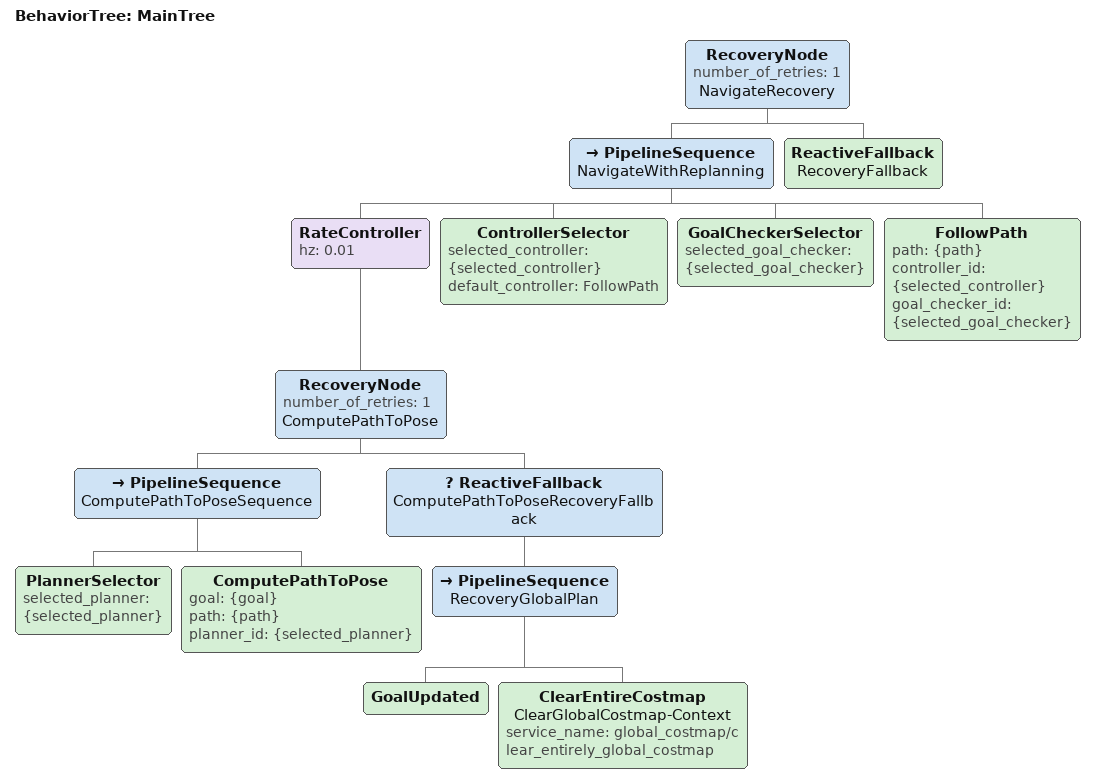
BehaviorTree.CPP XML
<root main_tree_to_execute="MainTree">
  <BehaviorTree ID="MainTree">
    <RecoveryNode number_of_retries="1" name="NavigateRecovery">
      <PipelineSequence name="NavigateWithReplanning">
        <RateController hz="0.01">
          <RecoveryNode number_of_retries="1" name="ComputePathToPose">
            <PipelineSequence name="ComputePathToPoseSequence">
              <PlannerSelector selected_planner="{selected_planner}" />
              <ComputePathToPose goal="{goal}" path="{path}" planner_id="{selected_planner}" />
            </PipelineSequence>
            <ReactiveFallback name="ComputePathToPoseRecoveryFallback">
              <PipelineSequence name="RecoveryGlobalPlan">
                <GoalUpdated/>
                <ClearEntireCostmap name="ClearGlobalCostmap-Context" service_name="global_costmap/clear_entirely_global_costmap" />
              </PipelineSequence>
            </ReactiveFallback>
          </RecoveryNode>
        </RateController>

        <ControllerSelector selected_controller="{selected_controller}" default_controller="FollowPath" />
        <GoalCheckerSelector selected_goal_checker="{selected_goal_checker}"/>
        <FollowPath path="{path}" controller_id="{selected_controller}" goal_checker_id="{selected_goal_checker}" />
      </PipelineSequence>
      <ReactiveFallback name="RecoveryFallback">
      </ReactiveFallback>
    </RecoveryNode>
  </BehaviorTree>
</root>
